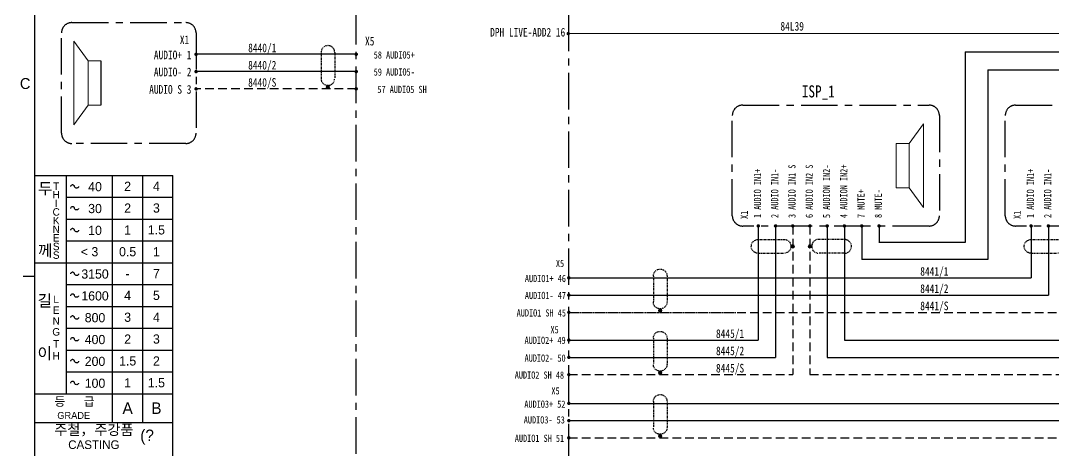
# Model space of a CAD drawing. Header units: millimetres. Extents: x 602 to 1213, y -129 to 311.
# Drawn here: x 612.6 to 792.2, y -11.5 to 63.1 of the extents above; entities that cross this region are included whole.
import ezdxf
from ezdxf.enums import TextEntityAlignment as Align

# ---------------------------------------------------------------- set-up
doc = ezdxf.new("R2010")
doc.units = ezdxf.units.MM
doc.linetypes.add('CENTER', pattern=[50.8, 31.75, -6.35, 6.35, -6.35])
doc.linetypes.add('HIDDEN', pattern=[0.375, 0.25, -0.125])
for name, color, linetype, lineweight in [('7', 7, 'Continuous', 15), ('ADDRESS', 85, 'Continuous', 15), ('LINE', 7, 'Continuous', 15), ('TEXT', 7, 'Continuous', 15)]:
    doc.layers.add(name, color=color, linetype=linetype, lineweight=lineweight)
for name, color, linetype in [('AUDIO+', 26, 'Continuous'), ('AUDIO-', 30, 'Continuous'), ('PA+', 116, 'Continuous'), ('SHIELD', 41, 'Continuous')]:
    doc.layers.add(name, color=color, linetype=linetype)
doc.styles.add('ROMANS', font='txt', dxfattribs={"height": 0.2})

# ---------------------------------------------------------------- blocks, each defined once
blk = doc.blocks.new('BALL')
at = {"layer": 'LINE'}
h = blk.add_hatch(color=256, dxfattribs=at)
h.paths.add_polyline_path([(203.75, 320.23, 0.41419), (203.5, 319.98), (203.75, 319.98)])
h.paths.add_polyline_path([(203.75, 320.23), (203.75, 319.98), (204, 319.98, 0.41419)])
h.paths.add_polyline_path([(204, 319.98, 0.00002), (204, 319.98), (203.5, 319.98, 1.00004)])
blk.add_circle((203.75, 319.98), 0.25, dxfattribs=at)
blk = doc.blocks.new('A$C38FC7A60')
at = {"layer": 'SHIELD', "linetype": 'HIDDEN'}
for p, q in [((-1.98, 10), (-1.98, 2.5)), ((0, 0), (0, 0.52))]:
    blk.add_line(p, q, dxfattribs=at)
for points in [[(-1.98, 10), (-1.98, 10), (-1.94, 10.52), (-1.94, 10.52), (-1.23, 12.78), (1.93, 12.35), (1.98, 10), (1.98, 10), (1.98, 2.5), (1.98, 2.5)], [(1.98, 2.5), (1.98, 2.5), (1.94, 1.98), (1.94, 1.98), (1.34, 0.01), (-1.34, 0.01), (-1.94, 1.98), (-1.94, 1.98), (-1.98, 2.5), (-1.98, 2.5)]]:
    blk.add_open_spline(points, degree=3, knots=[0, 0, 0, 0, 1, 1, 1, 2, 2, 2, 3, 3, 3, 3], dxfattribs=at)
at = {"layer": 'SHIELD', "linetype": 'HIDDEN', "xscale": -2, "yscale": 2, "zscale": 2}
blk.add_blockref('BALL', (407.5, -639.96), dxfattribs=at)

msp = doc.modelspace()

# ---------------------------------------------------------------- linework, layer by layer
at = {"color": 5, "linetype": 'Continuous'}
for p, q in [((615.11, -116.75), (615.11, 289.65)), ((615.11, 36.25), (639.11, 36.25)), ((639.11, -116.75), (639.11, 36.25))]:
    msp.add_line(p, q, dxfattribs=at)
for p, q in [((776.83, 57.74), (776.83, 24.6)), ((776.83, 57.74), (822.57, 57.74)), ((626.59, 56.14), (626.59, 48.43)), ((761.86, 27.46), (761.86, 24.53)), ((776.83, 24.6), (761.86, 24.6))]:
    msp.add_line(p, q)
at = {"color": 6, "linetype": 'Continuous'}
for p, q in [((620.61, -1.7), (620.61, 36.25)), ((628.61, -6.72), (628.61, 36.25)), ((633.86, -6.72), (633.86, 36.25)), ((620.61, 32.46), (639.11, 32.46)), ((620.61, 28.66), (639.11, 28.66)), ((620.61, 24.87), (639.11, 24.87)), ((615.11, 21.07), (639.11, 21.07)), ((613.06, 18.72), (615.11, 18.72)), ((620.61, 17.28), (639.11, 17.28)), ((620.61, 13.48), (639.11, 13.48)), ((620.61, 9.69), (639.11, 9.69)), ((620.61, 5.89), (639.11, 5.89)), ((620.61, 2.1), (639.11, 2.1)), ((615.11, -1.7), (639.11, -1.7)), ((615.11, -6.72), (639.11, -6.72))]:
    msp.add_line(p, q, dxfattribs=at)
at = {"color": 1, "linetype": 'CENTER', "ltscale": 0.2}
for points in [[(672.77, 259.04), (706.1, 259.04, -0.414214), (707.9, 257.24), (707.9, -73.11, -0.414214), (706.1, -74.91), (672.77, -74.91, -0.414214), (670.97, -73.11), (670.97, 257.24, -0.414214)], [(619.73, 43.59), (619.73, 60.99, -0.414214), (621.53, 62.79), (641.33, 62.79, -0.414214), (643.13, 60.99), (643.13, 43.59, -0.414214), (641.33, 41.79), (621.53, 41.79, -0.414214)], [(736.35, 29.24), (736.35, 46.64, -0.414214), (738.15, 48.44), (770.55, 48.44, -0.414214), (772.35, 46.64), (772.35, 29.24, -0.414214), (770.55, 27.44), (738.15, 27.44, -0.414214)], [(783.8, 29.24), (783.8, 46.64, -0.414214), (785.6, 48.44), (818, 48.44, -0.414214), (819.8, 46.64), (819.8, 29.24, -0.414214), (818, 27.44), (785.6, 27.44, -0.414214)]]:
    msp.add_lwpolyline(points, format="xyb", close=True, dxfattribs=at)
at = {"const_width": 0.3}
for points in [[(707.68, 60.88, 1), (707.98, 60.88, 1)], [(642.98, 57.28, 1), (643.28, 57.28, 1)], [(670.82, 57.28, 1), (671.12, 57.28, 1)], [(642.98, 54.28, 1), (643.28, 54.28, 1)], [(670.82, 54.28, 1), (671.12, 54.28, 1)], [(642.98, 51.28, 1), (643.28, 51.28, 1)], [(670.82, 51.28, 1), (671.12, 51.28, 1)], [(740.86, 27.31, 1), (740.86, 27.61, 1)], [(743.86, 27.31, 1), (743.86, 27.61, 1)], [(746.86, 27.31, 1), (746.86, 27.61, 1)], [(749.84, 27.31, -1), (749.84, 27.61, -1)], [(752.84, 27.31, -1), (752.84, 27.61, -1)], [(755.84, 27.31, -1), (755.84, 27.61, -1)], [(758.86, 27.31, 1), (758.86, 27.61, 1)], [(761.86, 27.31, 1), (761.86, 27.61, 1)], [(788.3, 27.31, 1), (788.3, 27.61, 1)], [(791.3, 27.31, 1), (791.3, 27.61, 1)], [(707.78, 18.44, 1), (708.08, 18.44, 1)], [(707.78, 15.44, 1), (708.08, 15.44, 1)], [(707.78, 12.44, 1), (708.08, 12.44, 1)], [(707.78, 7.62, 1), (708.08, 7.62, 1)], [(707.78, 4.62, 1), (708.08, 4.62, 1)], [(707.78, 1.62, 1), (708.08, 1.62, 1)], [(707.78, -3.38, 1), (708.08, -3.38, 1)], [(707.78, -6.38, 1), (708.08, -6.38, 1)], [(707.78, -9.38, 1), (708.08, -9.38, 1)]]:
    msp.add_lwpolyline(points, format="xyb", close=True, dxfattribs=at)
at = {"color": 4, "linetype": 'Continuous'}
for points in [[(622.71, 34.31), (622.69, 34.22), (622.65, 34.15), (622.58, 34.09), (622.49, 34.05), (622.38, 34.03), (622.28, 34.03), (622.18, 34.06), (622.1, 34.12), (622.04, 34.19), (622.01, 34.27), (622, 34.35), (621.97, 34.44), (621.9, 34.51), (621.81, 34.56), (621.71, 34.58), (621.6, 34.58), (621.5, 34.55), (621.41, 34.5), (621.34, 34.43), (621.31, 34.35), (621.31, 34.34), (621.31, 34.34), (621.31, 34.33), (621.31, 34.33), (621.31, 34.33), (621.31, 34.32), (621.31, 34.32), (621.31, 34.31), (621.31, 34.31), (621.31, 34.31)], [(622.71, 30.51), (622.69, 30.43), (622.65, 30.35), (622.58, 30.29), (622.49, 30.25), (622.38, 30.23), (622.28, 30.24), (622.18, 30.27), (622.1, 30.32), (622.04, 30.39), (622.01, 30.47), (622, 30.56), (621.97, 30.64), (621.9, 30.71), (621.81, 30.76), (621.71, 30.79), (621.6, 30.79), (621.5, 30.76), (621.41, 30.71), (621.34, 30.63), (621.31, 30.55), (621.31, 30.55), (621.31, 30.54), (621.31, 30.54), (621.31, 30.54), (621.31, 30.53), (621.31, 30.53), (621.31, 30.52), (621.31, 30.52), (621.31, 30.52), (621.31, 30.51)], [(622.71, 26.72), (622.69, 26.63), (622.65, 26.56), (622.58, 26.5), (622.49, 26.46), (622.38, 26.44), (622.28, 26.44), (622.18, 26.47), (622.1, 26.53), (622.04, 26.6), (622.01, 26.68), (622, 26.76), (621.97, 26.85), (621.9, 26.92), (621.81, 26.97), (621.71, 26.99), (621.6, 26.99), (621.5, 26.96), (621.41, 26.91), (621.34, 26.84), (621.31, 26.76), (621.31, 26.75), (621.31, 26.75), (621.31, 26.74), (621.31, 26.74), (621.31, 26.74), (621.31, 26.73), (621.31, 26.73), (621.31, 26.72), (621.31, 26.72), (621.31, 26.72)], [(622.71, 19.13), (622.69, 19.04), (622.65, 18.97), (622.58, 18.91), (622.49, 18.87), (622.38, 18.85), (622.28, 18.85), (622.18, 18.88), (622.1, 18.94), (622.04, 19.01), (622.01, 19.09), (622, 19.17), (621.97, 19.26), (621.9, 19.33), (621.81, 19.38), (621.71, 19.4), (621.6, 19.4), (621.5, 19.37), (621.41, 19.32), (621.34, 19.25), (621.31, 19.17), (621.31, 19.16), (621.31, 19.16), (621.31, 19.15), (621.31, 19.15), (621.31, 19.15), (621.31, 19.14), (621.31, 19.14), (621.31, 19.13), (621.31, 19.13), (621.31, 19.13)], [(622.71, 15.33), (622.69, 15.25), (622.65, 15.17), (622.58, 15.11), (622.49, 15.07), (622.38, 15.05), (622.28, 15.06), (622.18, 15.09), (622.1, 15.14), (622.04, 15.21), (622.01, 15.29), (622, 15.38), (621.97, 15.46), (621.9, 15.53), (621.81, 15.58), (621.71, 15.61), (621.6, 15.61), (621.5, 15.58), (621.41, 15.53), (621.34, 15.45), (621.31, 15.37), (621.31, 15.37), (621.31, 15.36), (621.31, 15.36), (621.31, 15.36), (621.31, 15.35), (621.31, 15.35), (621.31, 15.34), (621.31, 15.34), (621.31, 15.34), (621.31, 15.33)], [(622.71, 11.54), (622.69, 11.45), (622.65, 11.38), (622.58, 11.32), (622.49, 11.28), (622.38, 11.26), (622.28, 11.26), (622.18, 11.29), (622.1, 11.35), (622.04, 11.42), (622.01, 11.5), (622, 11.58), (621.97, 11.67), (621.9, 11.74), (621.81, 11.79), (621.71, 11.81), (621.6, 11.81), (621.5, 11.78), (621.41, 11.73), (621.34, 11.66), (621.31, 11.58), (621.31, 11.57), (621.31, 11.57), (621.31, 11.56), (621.31, 11.56), (621.31, 11.56), (621.31, 11.55), (621.31, 11.55), (621.31, 11.54), (621.31, 11.54), (621.31, 11.54)], [(622.71, 7.74), (622.69, 7.66), (622.65, 7.58), (622.58, 7.52), (622.49, 7.48), (622.38, 7.46), (622.28, 7.47), (622.18, 7.5), (622.1, 7.55), (622.04, 7.62), (622.01, 7.7), (622, 7.79), (621.97, 7.87), (621.9, 7.94), (621.81, 7.99), (621.71, 8.02), (621.6, 8.02), (621.5, 7.99), (621.41, 7.94), (621.34, 7.86), (621.31, 7.78), (621.31, 7.78), (621.31, 7.77), (621.31, 7.77), (621.31, 7.77), (621.31, 7.76), (621.31, 7.76), (621.31, 7.75), (621.31, 7.75), (621.31, 7.75), (621.31, 7.74)], [(622.71, 3.95), (622.69, 3.86), (622.65, 3.79), (622.58, 3.73), (622.49, 3.69), (622.38, 3.67), (622.28, 3.67), (622.18, 3.7), (622.1, 3.76), (622.04, 3.83), (622.01, 3.91), (622, 3.99), (621.97, 4.08), (621.9, 4.15), (621.81, 4.2), (621.71, 4.22), (621.6, 4.22), (621.5, 4.19), (621.41, 4.14), (621.34, 4.07), (621.31, 3.99), (621.31, 3.98), (621.31, 3.98), (621.31, 3.97), (621.31, 3.97), (621.31, 3.97), (621.31, 3.96), (621.31, 3.96), (621.31, 3.95), (621.31, 3.95), (621.31, 3.95)], [(622.71, 0.15), (622.69, 0.07), (622.65, -0.01), (622.58, -0.07), (622.49, -0.11), (622.38, -0.13), (622.28, -0.12), (622.18, -0.09), (622.1, -0.04), (622.04, 0.03), (622.01, 0.11), (622, 0.2), (621.97, 0.28), (621.9, 0.35), (621.81, 0.4), (621.71, 0.43), (621.6, 0.43), (621.5, 0.4), (621.41, 0.35), (621.34, 0.27), (621.31, 0.19), (621.31, 0.19), (621.31, 0.18), (621.31, 0.18), (621.31, 0.18), (621.31, 0.17), (621.31, 0.17), (621.31, 0.16), (621.31, 0.16), (621.31, 0.16), (621.31, 0.15)]]:
    msp.add_lwpolyline(points, dxfattribs=at)
at = {"layer": '7', "color": 0}
for p, q in [((621.85, 45.01), (621.85, 59.56)), ((621.85, 59.56), (624.37, 56.14)), ((626.59, 56.14), (624.37, 56.14)), ((624.37, 56.14), (624.37, 48.43)), ((624.37, 48.43), (621.85, 45.01)), ((624.37, 48.43), (626.59, 48.43)), ((769.58, 45.21), (767.07, 41.79)), ((769.58, 30.66), (769.58, 45.21)), ((764.85, 34.08), (764.85, 41.79)), ((764.85, 41.79), (767.07, 41.79)), ((767.07, 41.79), (767.07, 34.08)), ((767.07, 34.08), (764.85, 34.08)), ((767.07, 34.08), (769.58, 30.66))]:
    msp.add_line(p, q, dxfattribs=at)
at = {"layer": 'ADDRESS'}
msp.add_line((707.81, 60.88), (1123.47, 60.88), dxfattribs=at)
at = {"layer": 'AUDIO+'}
for p, q in [((670.97, 57.28), (643.13, 57.28)), ((670.97, 57.28), (652.88, 57.28)), ((740.85, 27.44), (740.85, 7.62)), ((755.85, 27.44), (755.85, 7.62)), ((788.3, 27.44), (788.3, 18.44)), ((707.93, 18.44), (788.3, 18.44)), ((707.93, 18.44), (736.97, 18.44)), ((707.93, 7.62), (740.85, 7.62)), ((755.85, 7.62), (836.12, 7.62)), ((707.93, -3.38), (869.19, -3.38))]:
    msp.add_line(p, q, dxfattribs=at)
at = {"layer": 'AUDIO-'}
for p, q in [((670.97, 54.28), (643.13, 54.28)), ((670.97, 54.28), (652.88, 54.28)), ((743.85, 27.44), (743.85, 4.62)), ((752.85, 27.44), (752.85, 4.62)), ((791.3, 27.44), (791.3, 15.44)), ((707.93, 15.44), (791.3, 15.44)), ((707.93, 15.44), (736.97, 15.44)), ((707.93, 4.62), (743.85, 4.62)), ((752.85, 4.62), (839.12, 4.62)), ((707.93, -6.38), (872.19, -6.38))]:
    msp.add_line(p, q, dxfattribs=at)
at = {"layer": 'PA+'}
for p, q in [((780.76, 54.61), (780.76, 21.6)), ((780.76, 54.61), (828.13, 54.61)), ((758.86, 27.46), (758.86, 21.6)), ((780.76, 21.6), (758.86, 21.6))]:
    msp.add_line(p, q, dxfattribs=at)
at = {"layer": 'SHIELD', "linetype": 'HIDDEN', "ltscale": 6}
for p, q in [((670.97, 51.28), (643.13, 51.28)), ((746.85, 27.44), (746.85, 1.62)), ((749.85, 27.44), (749.85, 1.62)), ((707.93, 12.44), (794.3, 12.44)), ((707.93, 1.62), (746.85, 1.62)), ((749.85, 1.62), (842.12, 1.62)), ((707.93, -9.38), (875.19, -9.38))]:
    msp.add_line(p, q, dxfattribs=at)
at = {"layer": 'SHIELD', "linetype": 'HIDDEN'}
msp.add_line((707.93, 12.44), (736.97, 12.44), dxfattribs=at)

# ---------------------------------------------------------------- block references
at = {"layer": '7'}
for p, xscale, yscale, zscale in [((666.04, 51.59), -0.599999999999909, 0.5999999999999659, 0.6), ((723.81, 12.75), 0.599999999999909, 0.599999999999909, 0.599999999999909), ((723.81, 1.93), 0.599999999999909, 0.599999999999909, 0.599999999999909), ((723.81, -9.06), 0.599999999999909, 0.599999999999909, 0.599999999999909)]:
    msp.add_blockref('A$C38FC7A60', p, dxfattribs=dict(at, xscale=xscale, yscale=yscale, zscale=zscale))
at = {"layer": '7', "yscale": 0.5999999999999659}
for p, xscale, zscale, rotation in [((746.85, 23.91), 0.5999999999999659, 0.5999999999999659, 90), ((749.85, 23.91), -0.5999999999999659, 0.6, 270), ((794.3, 23.91), 0.5999999999999659, 0.5999999999999659, 90)]:
    msp.add_blockref('A$C38FC7A60', p, dxfattribs=dict(at, xscale=xscale, zscale=zscale, rotation=rotation))

# ---------------------------------------------------------------- texts
at = {"style": 'ROMANS', "width": 0.8}
for s, p in [('1 AUDIO IN1+', (740.72, 28.83)), ('2 AUDIO IN1-', (743.72, 28.83)), ('3 AUDIO IN1 S', (746.72, 28.83)), ('6 AUDIO IN2 S', (749.72, 28.83)), ('5 AUDION IN2-', (752.72, 28.83)), ('4 AUDION IN2+', (755.72, 28.83)), ('1 AUDIO IN1+', (788.17, 28.83)), ('2 AUDIO IN1-', (791.17, 28.83)), ('7 MUTE+', (758.72, 28.83)), ('8 MUTE-', (761.72, 28.83))]:
    msp.add_text(s, height=1.25, rotation=90, dxfattribs=at).set_placement(p, align=Align.MIDDLE_LEFT)
at = {"color": 4, "attachment_point": 5, "style": 'ROMANS'}
for s, insert, char_height in [('{\\fﾱﾼﾸﾲￃﾼ|b0|i0|c129|p49;C }', (613.42, 52.19), 1.9), ('{\\fﾱﾼﾸﾲￃﾼ|b0|i0|c129|p49;두 }', (616.91, 33.85), 2), ('{\\fﾱﾼﾸﾲￃﾼ|b0|i0|c129|p49;T }', (618.81, 34.38), 1.3), ('{\\fﾱﾼﾸﾲￃﾼ|b0|i0|c129|p49;40 }', (625.56, 34.27), 1.6), ('{\\fﾱﾼﾸﾲￃﾼ|b0|i0|c129|p49;2 }', (631.23, 34.35), 1.6), ('{\\fﾱﾼﾸﾲￃﾼ|b0|i0|c129|p49;4 }', (636.23, 34.35), 1.6), ('{\\fﾱﾼﾸﾲￃﾼ|b0|i0|c129|p49;H }', (618.81, 32.88), 1.3), ('{\\fﾱﾼﾸﾲￃﾼ|b0|i0|c129|p49;C }', (618.81, 29.88), 1.3), ('{\\fﾱﾼﾸﾲￃﾼ|b0|i0|c129|p49;I }', (618.81, 31.38), 1.3), ('{\\fﾱﾼﾸﾲￃﾼ|b0|i0|c129|p49;30 }', (625.56, 30.47), 1.6), ('{\\fﾱﾼﾸﾲￃﾼ|b0|i0|c129|p49;2 }', (631.23, 30.56), 1.6), ('{\\fﾱﾼﾸﾲￃﾼ|b0|i0|c129|p49;3 }', (636.23, 30.56), 1.6), ('{\\fﾱﾼﾸﾲￃﾼ|b0|i0|c129|p49;K }', (618.81, 28.38), 1.3), ('{\\fﾱﾼﾸﾲￃﾼ|b0|i0|c129|p49;N }', (618.81, 26.88), 1.3), ('{\\fﾱﾼﾸﾲￃﾼ|b0|i0|c129|p49;10 }', (625.56, 26.68), 1.6), ('{\\fﾱﾼﾸﾲￃﾼ|b0|i0|c129|p49;1 }', (631.23, 26.76), 1.6), ('{\\fﾱﾼﾸﾲￃﾼ|b0|i0|c129|p49;1.5 }', (636.23, 26.76), 1.6), ('{\\fﾱﾼﾸﾲￃﾼ|b0|i0|c129|p49;E }', (618.81, 25.38), 1.3), ('{\\fﾱﾼﾸﾲￃﾼ|b0|i0|c129|p49;께 }', (616.91, 23.07), 2), ('{\\fﾱﾼﾸﾲￃﾼ|b0|i0|c129|p49;S }', (618.81, 23.88), 1.3), ('{\\fﾱﾼﾸﾲￃﾼ|b0|i0|c129|p49;< 3 }', (624.61, 22.97), 1.6), ('{\\fﾱﾼﾸﾲￃﾼ|b0|i0|c129|p49;0.5 }', (631.23, 22.97), 1.6), ('{\\fﾱﾼﾸﾲￃﾼ|b0|i0|c129|p49;1 }', (636.23, 22.97), 1.6), ('{\\fﾱﾼﾸﾲￃﾼ|b0|i0|c129|p49;S }', (618.81, 22.38), 1.3), ('{\\fﾱﾼﾸﾲￃﾼ|b0|i0|c129|p49;3150 }', (625.56, 19.09), 1.6), ('{\\fﾱﾼﾸﾲￃﾼ|b0|i0|c129|p49;7 }', (636.23, 19.17), 1.6), ('{\\fﾱﾼﾸﾲￃﾼ|b0|i0|c129|p49;- }', (631.23, 19.17), 1.6), ('{\\fﾱﾼﾸﾲￃﾼ|b0|i0|c129|p49;4 }', (631.23, 15.38), 1.6), ('{\\fﾱﾼﾸﾲￃﾼ|b0|i0|c129|p49;5 }', (636.23, 15.38), 1.6), ('{\\fﾱﾼﾸﾲￃﾼ|b0|i0|c129|p49;길 }', (616.81, 14.37), 2), ('{\\fﾱﾼﾸﾲￃﾼ|b0|i0|c129|p49;L }', (618.81, 14.7), 1.3), ('{\\fﾱﾼﾸﾲￃﾼ|b0|i0|c129|p49;1600 }', (625.56, 15.29), 1.6), ('{\\fﾱﾼﾸﾲￃﾼ|b0|i0|c129|p49;E }', (618.81, 12.82), 1.3), ('{\\fﾱﾼﾸﾲￃﾼ|b0|i0|c129|p49;N }', (618.81, 10.93), 1.3), ('{\\fﾱﾼﾸﾲￃﾼ|b0|i0|c129|p49;800 }', (625.56, 11.5), 1.6), ('{\\fﾱﾼﾸﾲￃﾼ|b0|i0|c129|p49;3 }', (631.23, 11.58), 1.6), ('{\\fﾱﾼﾸﾲￃﾼ|b0|i0|c129|p49;4 }', (636.23, 11.58), 1.6), ('{\\fﾱﾼﾸﾲￃﾼ|b0|i0|c129|p49;G }', (618.81, 9.04), 1.3), ('{\\fﾱﾼﾸﾲￃﾼ|b0|i0|c129|p49;T }', (618.81, 6.96), 1.3), ('{\\fﾱﾼﾸﾲￃﾼ|b0|i0|c129|p49;400 }', (625.56, 7.7), 1.6), ('{\\fﾱﾼﾸﾲￃﾼ|b0|i0|c129|p49;2 }', (631.23, 7.79), 1.6), ('{\\fﾱﾼﾸﾲￃﾼ|b0|i0|c129|p49;3 }', (636.23, 7.79), 1.6), ('{\\fﾱﾼﾸﾲￃﾼ|b0|i0|c129|p49;이 }', (616.81, 5.2), 2), ('{\\fﾱﾼﾸﾲￃﾼ|b0|i0|c129|p49;H }', (618.81, 4.87), 1.3), ('{\\fﾱﾼﾸﾲￃﾼ|b0|i0|c129|p49;200 }', (625.56, 3.91), 1.6), ('{\\fﾱﾼﾸﾲￃﾼ|b0|i0|c129|p49;1.5 }', (631.23, 3.99), 1.6), ('{\\fﾱﾼﾸﾲￃﾼ|b0|i0|c129|p49;2 }', (636.23, 3.99), 1.6), ('{\\fﾱﾼﾸﾲￃﾼ|b0|i0|c129|p49;100 }', (625.56, 0.11), 1.6), ('{\\fﾱﾼﾸﾲￃﾼ|b0|i0|c129|p49;1 }', (631.23, 0.2), 1.6), ('{\\fﾱﾼﾸﾲￃﾼ|b0|i0|c129|p49;1.5 }', (636.23, 0.2), 1.6), ('{\\fNew Gulim|b0|i0|c129|p18;\\H0.8333x;\\T0.75;등\u3000\u3000급\\fﾱﾼﾸﾲￃﾼ|b0|i0|c129|p49;\\H1.2x;\\T1; }', (621.86, -3.14), 1.8), ('{\\fﾱﾼﾸﾲￃﾼ|b0|i0|c129|p49;A }', (631.23, -4.21), 2), ('{\\fﾱﾼﾸﾲￃﾼ|b0|i0|c129|p49;B }', (636.23, -4.21), 2), ('{\\fﾱﾼﾸﾲￃﾼ|b0|i0|c129|p49;GRADE }', (621.86, -5.49), 1.2), ('{\\fﾱﾼﾸﾲￃﾼ|b0|i0|c129|p49;주철，주강품 }', (625.36, -8.1), 1.8), ('{\\fﾱﾼﾸﾲￃﾼ|b0|i0|c129|p49;(? }', (634.61, -9.24), 2), ('{\\fﾱﾼﾸﾲￃﾼ|b0|i0|c129|p49;CASTING }', (625.36, -10.57), 1.5)]:
    msp.add_mtext(s, dxfattribs=dict(at, insert=insert, char_height=char_height))
at = {"layer": 'TEXT', "style": 'ROMANS', "width": 0.8}
for s, height, p in [('84L39', 1.5, (748.8, 62.16)), ('DPH LIVE-ADD2 16', 1.5, (707.31, 61.12)), ('X1', 1.5, (641.94, 59.8)), ('8440/1', 1.5, (657.08, 58.4)), ('X5', 1.5, (674.13, 59.57)), (' AUDIO+ 1', 1.5, (642.32, 57.17)), ('58 AUDIO5+', 1.25, (681.15, 57.17)), ('8440/2', 1.5, (657.08, 55.4)), (' AUDIO- 2', 1.5, (642.32, 54.21)), ('59 AUDIO5-', 1.25, (681.15, 54.21)), ('8440/S', 1.5, (657.08, 52.4)), (' AUDIO S 3', 1.5, (642.32, 51.18)), ('57 AUDIO5 SH', 1.25, (683.22, 51.18)), ('X5', 1.25, (707.11, 20.94)), ('8441/1', 1.5, (773.92, 19.56)), (' AUDIO1+ 46', 1.25, (707.43, 18.32)), ('8441/2', 1.5, (773.92, 16.56)), (' AUDIO1- 47', 1.25, (707.43, 15.37)), ('8441/S', 1.5, (773.92, 13.56)), (' AUDIO1 SH 45', 1.25, (707.43, 12.34)), ('X5', 1.25, (706.17, 9.42)), ('8445/1', 1.5, (738.41, 8.74)), (' AUDIO2+ 49', 1.25, (707.38, 7.58)), ('8445/2', 1.5, (738.41, 5.74)), (' AUDIO2- 50', 1.25, (707.38, 4.49)), ('8445/S', 1.5, (738.41, 2.74)), (' AUDIO2 SH 48', 1.25, (707.1, 1.54)), ('X5', 1.25, (706.33, -1.2)), (' AUDIO3+ 52', 1.25, (707.34, -3.51)), ('AUDIO3- 53', 1.25, (707.24, -6.25)), (' AUDIO1 SH 51', 1.25, (707.11, -9.45))]:
    msp.add_text(s, height=height, dxfattribs=at).set_placement(p, align=Align.MIDDLE_RIGHT)
at = {"layer": 'TEXT', "lineweight": 0, "style": 'ROMANS', "width": 0.8}
msp.add_text('ISP_1', height=2.1, dxfattribs=at).set_placement((751.3, 49.79), align=Align.CENTER)
at = {"layer": 'TEXT', "style": 'ROMANS', "width": 0.8}
for p in [(738.43, 30.1), (785.88, 30.1)]:
    msp.add_text('X1', height=1.25, rotation=90, dxfattribs=at).set_placement(p, align=Align.MIDDLE_RIGHT)

doc.saveas('drawing.dxf')
